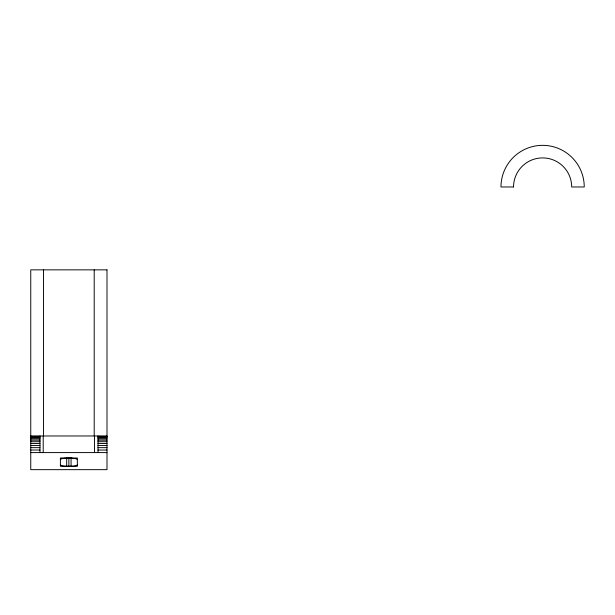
<?xml version="1.0" encoding="UTF-8"?>
<svg xmlns="http://www.w3.org/2000/svg" width="615" height="615" viewBox="0 0 615 615"><rect width="100%" height="100%" fill="white"/><g stroke="black" fill="none" stroke-linecap="round" stroke-linejoin="round"><path stroke-width="0.92" d="M60.401 459.566L61.538 458.759L64.636 458.167L77.344 457.998L77.344 466.293L60.401 466.293L60.401 457.998L66.681 458.006M60.401 464.732A8.472 1.614 0 0 0 66.681 466.293L71.063 466.293A8.472 1.614 0 0 0 77.344 464.732M30.75 435.974L106.995 435.974M30.75 436.389L39.967 436.389M98 436.389L106.995 436.389M30.75 436.973L39.967 436.973M98 436.973L106.995 436.973M30.75 437.803L39.967 437.803M98 437.803L106.995 437.803M30.75 438.879L39.967 438.879M98 438.879L106.995 438.879M30.75 440.186L39.967 440.186M98 440.186L106.995 440.186M30.75 441.731L39.967 441.731M98 441.731L106.995 441.731M30.75 443.492L39.967 443.492M98 443.492L106.995 443.492M30.75 445.475L39.967 445.475M98 445.475L106.995 445.475M30.75 447.659L39.967 447.659M98 447.659L106.995 447.659M30.75 450.034L39.967 450.034M98 450.034L106.995 450.034M30.75 452.586L106.995 452.586M66.974 457.998L70.779 457.998M71.063 458.006L76.214 458.759L77.344 459.566M98 435.974L98 452.586M94.541 435.974L94.541 452.586M94.21 269.854L94.21 435.974M71.063 457.791L71.063 466.293M68.872 457.844L68.872 466.355M66.681 457.791L66.681 466.293M43.542 269.854L43.542 435.974M43.211 435.974L43.211 452.586M39.967 435.974L39.967 452.586M513.54 186.975L500.979 186.975A41.636 41.636 0 0 1 542.615 145.34A41.636 41.636 0 0 1 584.25 186.975L571.681 186.975A29.074 29.074 0 0 0 542.615 157.909A29.074 29.074 0 0 0 513.54 186.975M106.995 269.854L30.75 269.854L30.75 469.66L106.995 469.66L106.995 269.854"/></g></svg>
